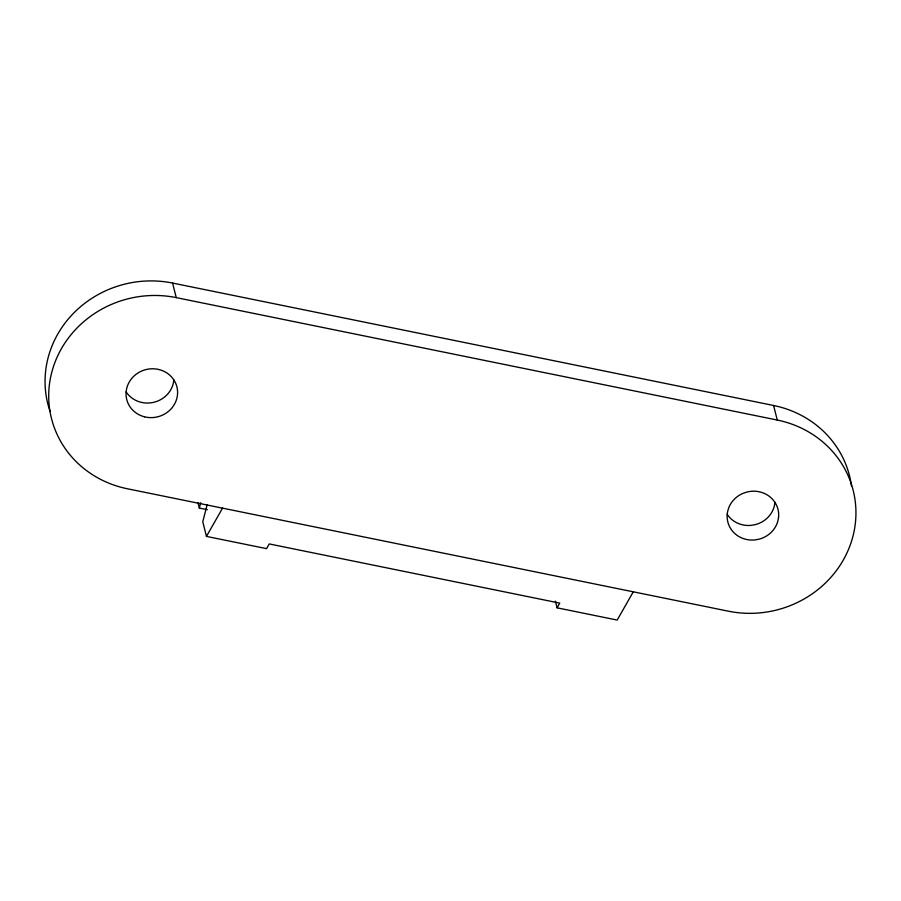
<?xml version="1.0" encoding="UTF-8"?>
<svg xmlns="http://www.w3.org/2000/svg" width="901" height="901" viewBox="0 0 901 901"><rect width="100%" height="100%" fill="white"/><g stroke="black" fill="none" stroke-linecap="round" stroke-linejoin="round"><path stroke-width="1.35" d="M774.939 502.364L774.297 506.171A25.87 24.338 -14.1 0 1 755.173 524.664L751.175 525.362A25.87 24.338 -14.1 0 1 727.22 514.347M207.32 509.684L199.335 508.063L200.675 502.792M207.151 504.65L202.77 521.769L206.453 536.399L266.561 548.641L269.241 543.934L559.758 603.118L557.088 607.826L617.196 620.068L633.268 591.811M206.453 536.399L222.536 508.141M49.983 411.16A103.469 97.353 -14.1 0 1 72.688 314.122A103.469 97.353 -14.1 0 1 172.587 283.06L773.599 405.484A103.469 97.353 -14.1 0 1 850.859 482.069M176.247 297.623L777.259 420.046A103.469 97.353 -14.1 0 1 853.01 536.027A103.469 97.353 -14.1 0 1 728.413 611.193L127.401 488.77A103.469 97.353 -14.1 0 1 51.639 372.789A103.469 97.353 -14.1 0 1 176.247 297.623L172.587 283.06M773.599 405.484L777.259 420.046M555.41 601.17L557.088 607.826M197.983 502.69L199.335 508.063M851.073 483.33A103.469 97.353 -14.1 0 1 851.456 485.853M173.859 379.929A25.87 24.338 -14.1 0 1 154.094 402.229A25.87 24.338 -14.1 0 1 126.14 391.912M778.599 516.937L777.957 520.733A25.87 24.338 -14.1 0 1 758.833 539.237L754.835 539.936A25.87 24.338 -14.1 0 1 727.862 510.529L729.123 506.858A25.87 24.338 -14.1 0 1 743.122 493.309L746.974 492.025A25.87 24.338 -14.1 0 1 778.599 516.937M144.419 416.791A25.87 24.338 -14.1 0 0 176.911 386.889A25.87 24.338 -14.1 0 0 134.148 375.908A25.87 24.338 -14.1 0 0 144.419 416.791"/></g></svg>
